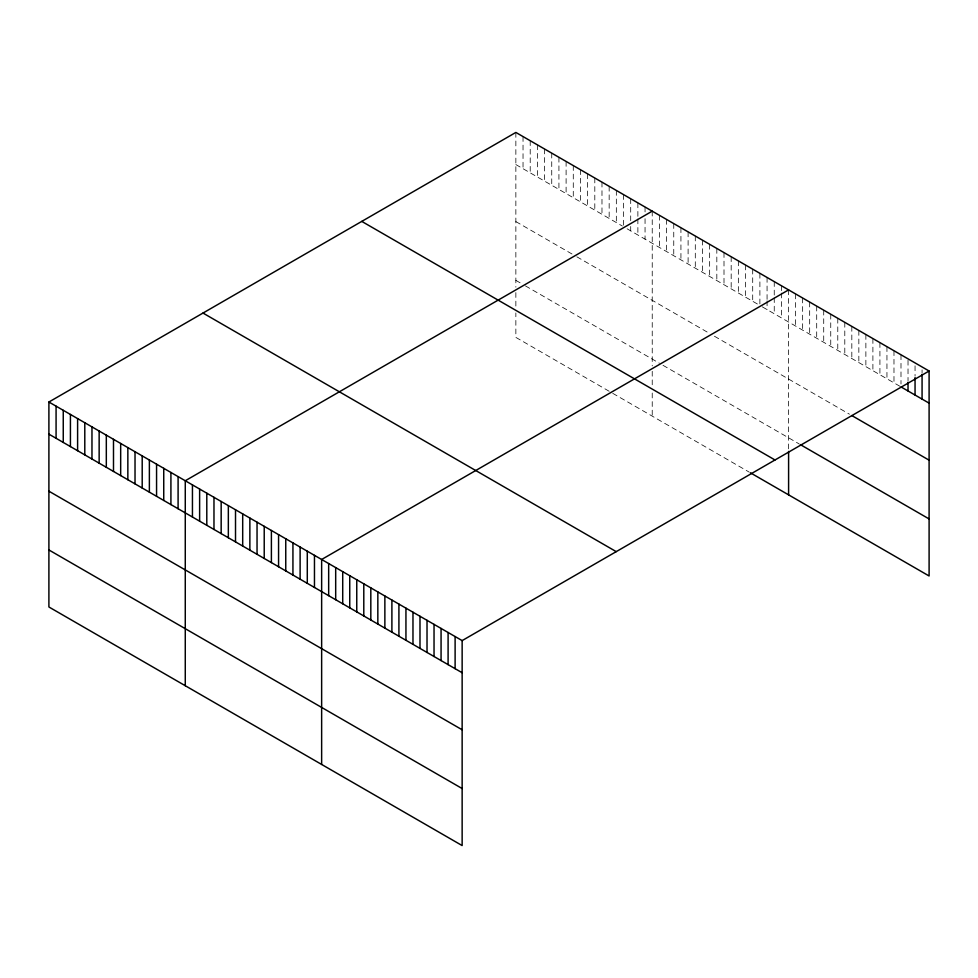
<?xml version="1.0" encoding="UTF-8"?>
<svg xmlns="http://www.w3.org/2000/svg" width="978" height="978" viewBox="0 0 978 978"><rect width="100%" height="100%" fill="white"/><g stroke="black" fill="none" stroke-linecap="round" stroke-linejoin="round"><path stroke-width="0.73" stroke-dasharray="4.89 3.67" d="M515.858 132.433L515.858 287.153M515.858 164.561L622.326 226.028M627.106 228.791L757.498 304.06M762.278 306.823L899.833 386.237M515.858 221.59L572.081 254.048M576.861 256.811L709.649 333.474M714.429 336.236L849.479 414.207M515.858 280.356L523.034 284.5M525.43 285.882L659.404 363.229M662.998 365.307L799.136 443.902M609.16 391.261L515.858 337.398L515.858 312.948M612.754 393.339L749.124 472.068M922.071 369.88L922.071 372.801M915.053 365.821L915.053 376.041M908.024 360.307L908.024 380.748M900.995 354.782L900.995 383.999M893.978 350.735L893.978 382.863M886.948 346.677L886.948 378.804M879.919 342.618L879.919 374.745M872.902 338.559L872.902 370.686M865.872 334.513L865.872 366.64M858.843 330.454L858.843 362.581M851.826 326.395L851.826 358.523M844.796 322.337L844.796 354.464M837.779 318.29L837.779 350.417M830.75 314.231L830.75 346.359M823.72 310.173L823.72 342.3M816.703 306.114L816.703 338.241M809.674 302.055L809.674 334.195M802.645 298.009L802.645 330.136M795.627 293.95L795.627 326.077M788.598 289.891L788.598 450.039M781.422 285.747L781.422 291.591M781.422 293.045L781.422 317.874M774.246 281.603L774.246 296.212M774.246 297.667L774.246 313.73M767.07 277.459L767.07 299.366M767.07 300.833L767.07 309.586M759.894 273.314L759.894 303.987M752.705 269.17L752.705 301.297M745.529 265.026L745.529 297.153M738.353 260.882L738.353 293.009M731.177 256.737L731.177 288.877M724.001 252.593L724.001 284.732M716.825 248.449L716.825 280.588M709.649 244.317L709.649 276.444M702.473 240.172L702.473 272.3M695.297 236.028L695.297 268.155M688.109 231.884L688.109 264.011M680.933 227.74L680.933 259.867M673.756 223.595L673.756 255.723M666.58 219.451L666.58 251.578M659.404 215.307L659.404 247.434M652.228 211.162L652.228 365.882M652.228 371.31L652.228 386.249M652.228 393.046L652.228 416.127M645.052 207.018L645.052 212.862M645.052 218.705L645.052 239.145M637.876 202.874L637.876 217.471M637.876 218.938L637.876 235.001M630.7 198.73L630.7 220.637M630.7 226.48L630.7 230.857M623.512 194.585L623.512 225.258M616.336 190.441L616.336 222.568M609.16 186.297L609.16 218.424M601.983 182.152L601.983 214.28M594.807 178.008L594.807 210.136M587.631 173.864L587.631 205.991M580.455 169.72L580.455 201.847M573.279 165.575L573.279 197.703M566.103 161.431L566.103 193.558M558.927 157.287L558.927 189.414M551.739 153.143L551.739 185.27M544.563 148.998L544.563 181.126M537.387 144.854L537.387 176.994M530.21 140.71L530.21 172.849M523.034 136.565L523.034 168.705M515.858 292.581L515.858 307.52"/><path stroke-width="1.47" d="M929.1 371.017L462.142 640.602L462.142 845.567L48.9 606.983L48.9 402.019L515.858 132.433L929.1 371.017L929.1 575.981L750.322 472.753M652.228 211.162L185.27 480.76L185.27 685.725M788.598 289.891L321.64 559.489L321.64 764.454M900.995 386.921L929.1 403.144M851.826 415.564L929.1 460.173M800.31 444.587L929.1 518.939M361.762 221.395L775.004 459.978M202.996 313.058L616.238 551.641M48.9 402.019L462.142 640.602M48.9 434.146L462.142 672.73M48.9 491.188L462.142 729.771M48.9 549.954L462.142 788.537M922.071 374.256L922.071 399.085M915.053 377.508L915.053 395.026M908.024 382.215L908.024 390.968M788.598 451.408L788.598 494.856M455.112 636.556L455.112 668.683M448.095 632.497L448.095 664.624M441.066 628.438L441.066 660.566M434.036 624.38L434.036 656.507M427.019 620.321L427.019 652.46M419.99 616.274L419.99 648.402M412.973 612.216L412.973 644.343M405.943 608.157L405.943 640.284M398.914 604.098L398.914 636.226M391.897 600.052L391.897 632.179M384.867 595.993L384.867 628.12M377.838 591.934L377.838 624.062M370.821 587.876L370.821 620.003M363.792 583.829L363.792 615.957M356.762 579.771L356.762 611.898M349.745 575.712L349.745 607.839M342.716 571.653L342.716 603.781M335.686 567.595L335.686 599.734M328.669 563.548L328.669 595.675M314.464 555.345L314.464 587.472M307.288 551.201L307.288 583.328M300.112 547.057L300.112 579.184M292.935 542.912L292.935 575.04M285.759 538.768L285.759 570.895M278.571 534.624L278.571 566.751M271.395 530.479L271.395 562.607M264.219 526.335L264.219 558.462M257.043 522.191L257.043 554.318M249.867 518.047L249.867 550.174M242.691 513.902L242.691 546.03M235.515 509.758L235.515 541.885M228.339 505.614L228.339 537.741M221.162 501.469L221.162 533.609M213.974 497.325L213.974 529.465M206.798 493.181L206.798 525.32M199.622 489.049L199.622 521.176M192.446 484.905L192.446 517.032M178.094 476.616L178.094 508.743M170.918 472.472L170.918 504.599M163.742 468.328L163.742 500.455M156.566 464.183L156.566 496.311M149.377 460.039L149.377 492.166M142.201 455.895L142.201 488.022M135.025 451.75L135.025 483.878M127.849 447.606L127.849 479.733M120.673 443.462L120.673 475.589M113.497 439.318L113.497 471.445M106.321 435.173L106.321 467.301M99.145 431.029L99.145 463.156M91.969 426.885L91.969 459.012M84.793 422.74L84.793 454.868M77.604 418.596L77.604 450.724M70.428 414.452L70.428 446.579M63.252 410.308L63.252 442.435M56.076 406.163L56.076 438.291"/></g></svg>
